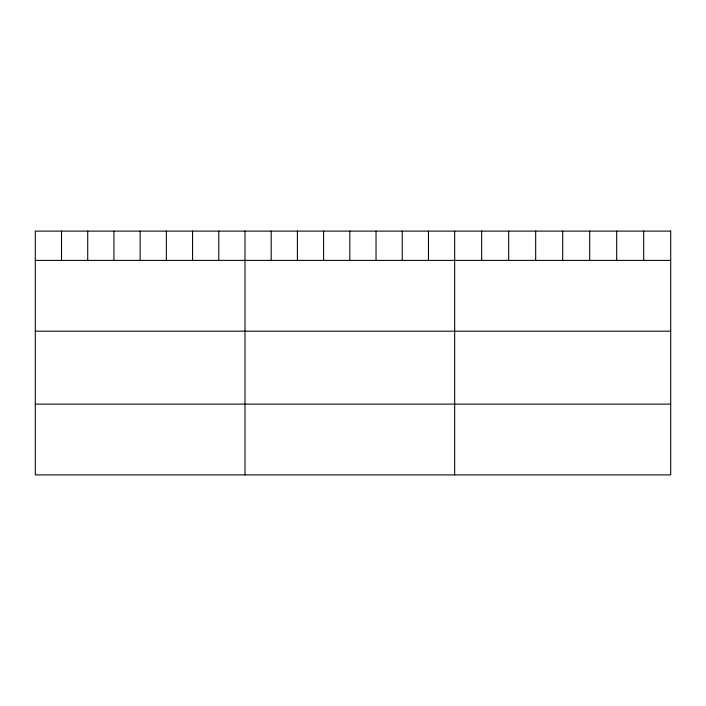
<?xml version="1.0" encoding="UTF-8"?>
<svg xmlns="http://www.w3.org/2000/svg" width="706" height="706" viewBox="0 0 706 706"><rect width="100%" height="100%" fill="white"/><g stroke="black" fill="none" stroke-linecap="round" stroke-linejoin="round"><path stroke-width="1.06" d="M35.3 260.399L670.7 260.399M35.3 331.185L670.7 331.185M35.3 404.114L670.7 404.114M643.695 231.109L643.695 260.399M616.691 231.109L616.691 260.399M589.687 231.109L589.687 260.399M562.682 231.109L562.682 260.399M535.678 231.109L535.678 260.399M508.673 231.109L508.673 260.399M481.668 231.109L481.668 260.399M454.664 231.109L454.664 474.891M428.454 231.109L428.454 260.399M402.243 231.109L402.243 260.399M376.033 231.109L376.033 260.399M349.823 231.109L349.823 260.399M323.613 231.109L323.613 260.399M297.402 231.109L297.402 260.399M271.192 231.109L271.192 260.399M244.982 231.109L244.982 474.891M218.772 231.109L218.772 260.399M192.561 231.109L192.561 260.399M166.351 231.109L166.351 260.399M140.141 231.109L140.141 260.399M113.931 231.109L113.931 260.399M87.721 231.109L87.721 260.399M61.51 231.109L61.51 260.399M670.7 231.109L35.3 231.109L35.3 474.891L670.7 474.891L670.7 231.109"/></g></svg>
